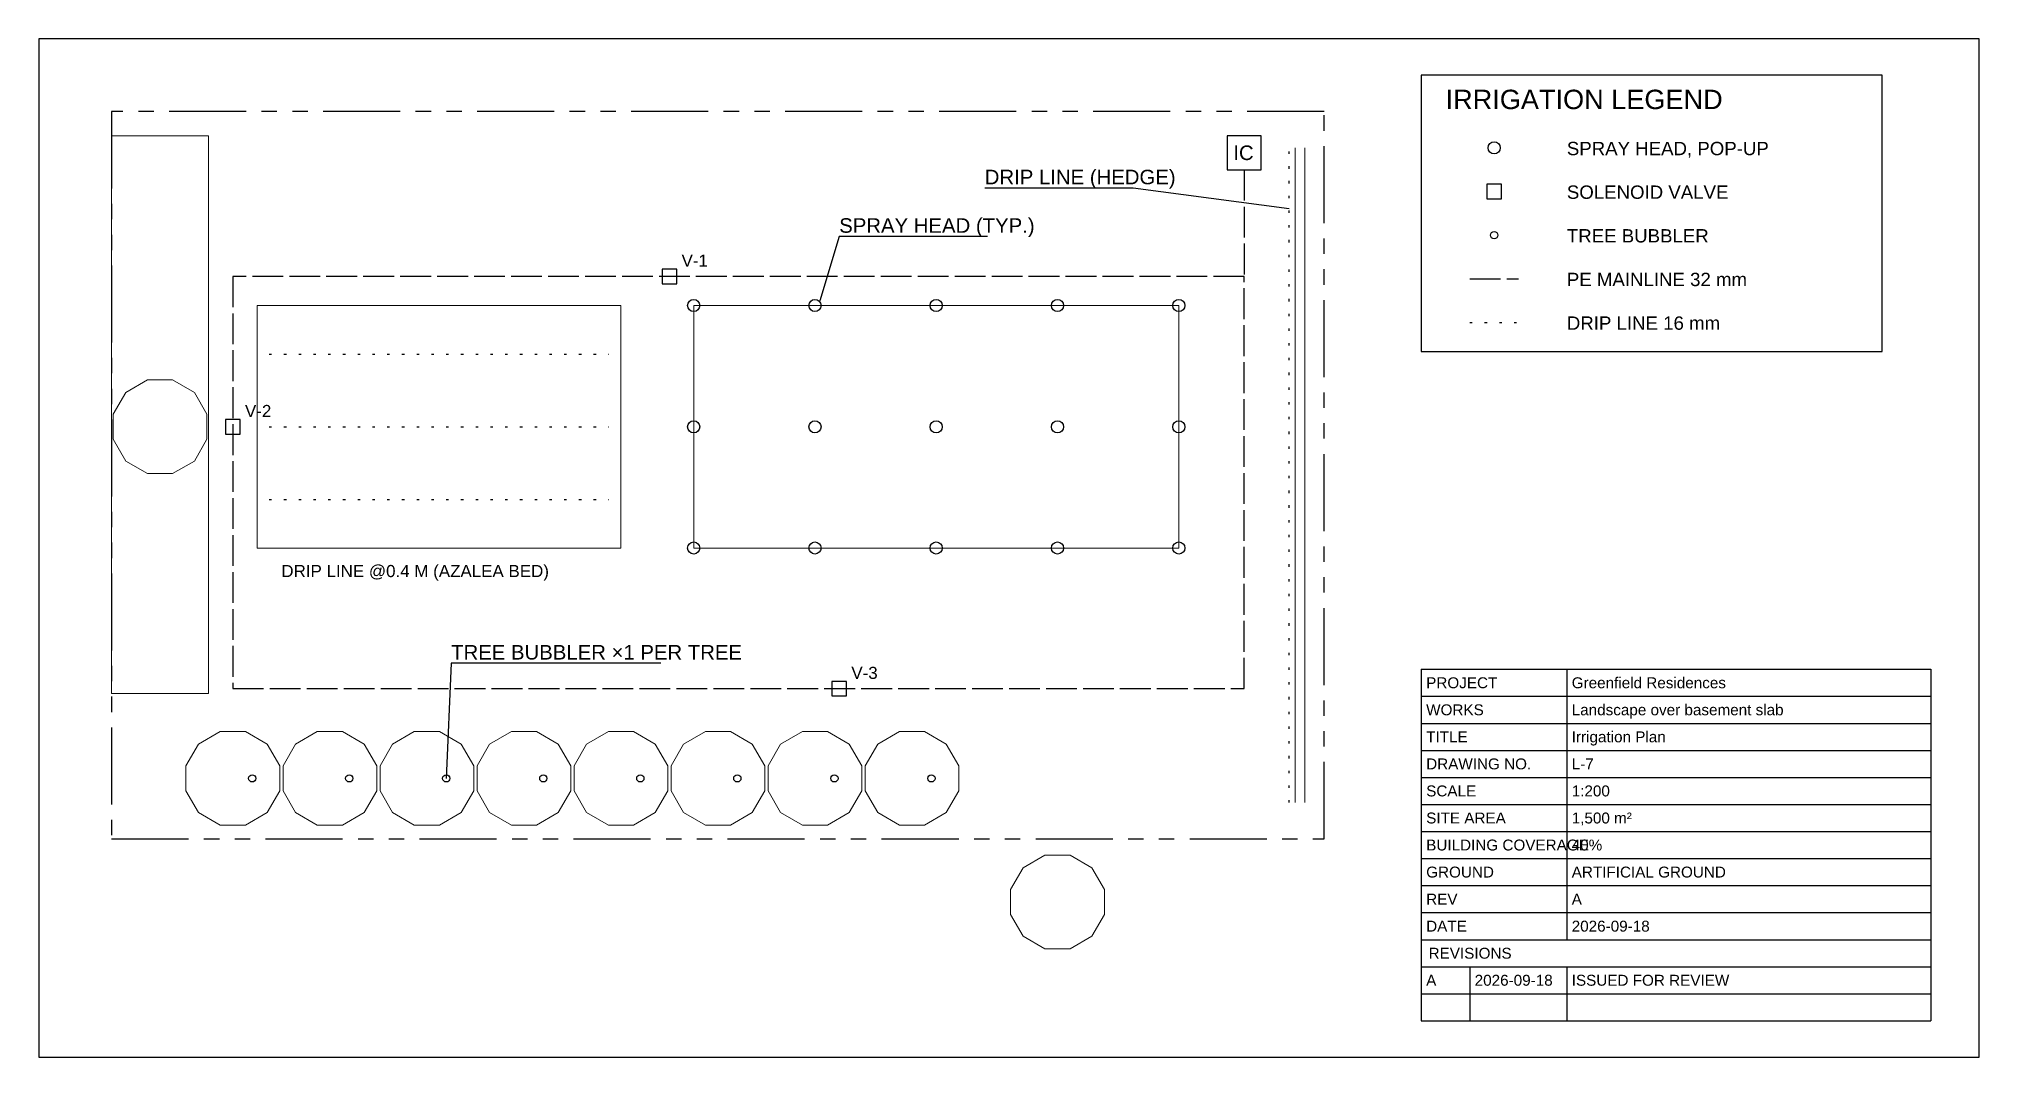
# Model space of a CAD drawing. Header units: metres. Extents: x -3 to 77, y -9 to 33.
import ezdxf

# ---------------------------------------------------------------- set-up
doc = ezdxf.new("R2010")
doc.units = ezdxf.units.M
for name, pattern in [('DASHED', [1.524, 1.27, -0.254]), ('DOT', [0.508, 0, -0.508]), ('PHANTOM', [6.35, 3.175, -0.635, 0.635, -0.635, 0.635, -0.635])]:
    doc.linetypes.add(name, pattern=pattern)
for name, color, linetype in [('FRAME', 7, 'Continuous'), ('IRRIGATION', 7, 'Continuous'), ('LEADER', 7, 'Continuous'), ('SITE', 7, 'Continuous'), ('TEXT', 7, 'Continuous'), ('X-PLANTING', 7, 'Continuous')]:
    doc.layers.add(name, color=color, linetype=linetype)
doc.styles.add('LABELS', font='arial.ttf')

msp = doc.modelspace()

# ---------------------------------------------------------------- linework, layer by layer
at = {"layer": 'FRAME'}
for p, q in [((54, 7), (75, 7)), ((54, 7), (54, 5.885)), ((60, 7), (60, 5.885)), ((75, 7), (75, 5.885)), ((54, 5.885), (75, 5.885)), ((54, 5.885), (54, 4.769)), ((60, 5.885), (60, 4.769)), ((75, 5.885), (75, 4.769)), ((54, 4.769), (75, 4.769)), ((54, 4.769), (54, 3.654)), ((60, 4.769), (60, 3.654)), ((75, 4.769), (75, 3.654)), ((54, 3.654), (75, 3.654)), ((54, 3.654), (54, 2.538)), ((60, 3.654), (60, 2.538)), ((75, 3.654), (75, 2.538)), ((54, 2.538), (75, 2.538)), ((54, 2.538), (54, 1.423)), ((60, 2.538), (60, 1.423)), ((75, 2.538), (75, 1.423)), ((54, 1.423), (75, 1.423)), ((54, 1.423), (54, 0.308)), ((60, 1.423), (60, 0.308)), ((75, 1.423), (75, 0.308)), ((54, 0.308), (75, 0.308)), ((54, 0.308), (54, -0.808)), ((60, 0.308), (60, -0.808)), ((75, 0.308), (75, -0.808)), ((54, -0.808), (75, -0.808)), ((54, -0.808), (54, -1.923)), ((60, -0.808), (60, -1.923)), ((75, -0.808), (75, -1.923)), ((54, -1.923), (75, -1.923)), ((54, -1.923), (54, -3.038)), ((60, -1.923), (60, -3.038)), ((75, -1.923), (75, -3.038)), ((54, -3.038), (75, -3.038)), ((54, -3.038), (54, -4.154)), ((60, -3.038), (60, -4.154)), ((75, -3.038), (75, -4.154)), ((54, -4.154), (75, -4.154)), ((54, -4.154), (75, -4.154)), ((54, -4.154), (54, -5.269)), ((75, -4.154), (75, -5.269)), ((54, -5.269), (75, -5.269)), ((54, -5.269), (54, -6.385)), ((56, -5.269), (56, -6.385)), ((60, -5.269), (60, -6.385)), ((75, -5.269), (75, -6.385)), ((54, -6.385), (75, -6.385)), ((54, -6.385), (54, -7.5)), ((56, -6.385), (56, -7.5)), ((60, -6.385), (60, -7.5)), ((75, -6.385), (75, -7.5)), ((54, -7.5), (75, -7.5))]:
    msp.add_line(p, q, dxfattribs=at)
for points in [[(-3, -9), (77, -9), (77, 33), (-3, 33)], [(54, 20.1), (73, 20.1), (73, 31.5), (54, 31.5)]]:
    msp.add_lwpolyline(points, close=True, dxfattribs=at)
at = {"layer": 'IRRIGATION', "linetype": 'DOT'}
for p, q in [((48.55, 1.5), (48.55, 28.5)), ((56, 21.3), (58, 21.3)), ((6.5, 20), (20.5, 20)), ((6.5, 17), (20.5, 17)), ((6.5, 14), (20.5, 14))]:
    msp.add_line(p, q, dxfattribs=at)
at = {"layer": 'IRRIGATION', "linetype": 'DASHED'}
msp.add_line((56, 23.1), (58, 23.1), dxfattribs=at)
at = {"layer": 'IRRIGATION'}
for points in [[(46, 27.6), (47.4, 27.6), (47.4, 29), (46, 29)], [(56.7, 26.4), (57.3, 26.4), (57.3, 27), (56.7, 27)], [(22.7, 22.9), (23.3, 22.9), (23.3, 23.5), (22.7, 23.5)], [(4.7, 16.7), (5.3, 16.7), (5.3, 17.3), (4.7, 17.3)], [(29.7, 5.9), (30.3, 5.9), (30.3, 6.5), (29.7, 6.5)]]:
    msp.add_lwpolyline(points, close=True, dxfattribs=at)
at = {"layer": 'IRRIGATION', "linetype": 'DASHED'}
msp.add_lwpolyline([(46.7, 27.6), (46.7, 23.2), (5, 23.2), (5, 6.2), (46.7, 6.2), (46.7, 23.2)], dxfattribs=at)
at = {"layer": 'IRRIGATION'}
for centre, radius in [((57, 28.5), 0.25), ((57, 24.9), 0.15), ((24, 22), 0.25), ((29, 22), 0.25), ((34, 22), 0.25), ((39, 22), 0.25), ((44, 22), 0.25), ((24, 17), 0.25), ((29, 17), 0.25), ((34, 17), 0.25), ((39, 17), 0.25), ((44, 17), 0.25), ((24, 12), 0.25), ((29, 12), 0.25), ((34, 12), 0.25), ((39, 12), 0.25), ((44, 12), 0.25), ((5.8, 2.5), 0.15), ((9.8, 2.5), 0.15), ((13.8, 2.5), 0.15), ((17.8, 2.5), 0.15), ((21.8, 2.5), 0.15), ((25.8, 2.5), 0.15), ((29.8, 2.5), 0.15), ((33.8, 2.5), 0.15)]:
    msp.add_circle(centre, radius, dxfattribs=at)
at = {"layer": 'LEADER'}
for points in [[(36, 26.85), (42.12, 26.85), (48.55, 26)], [(36.12, 24.85), (30, 24.85), (29.2, 22.2)], [(22.64, 7.25), (14, 7.25), (13.8, 2.5)]]:
    msp.add_lwpolyline(points, dxfattribs=at)
at = {"layer": 'SITE', "linetype": 'PHANTOM'}
msp.add_lwpolyline([(0, 0), (50, 0), (50, 30), (0, 30)], close=True, dxfattribs=at)
at = {"layer": 'X-PLANTING', "color": 8, "lineweight": 9}
for p, q in [((48.8, 1.5), (48.8, 28.5)), ((49.2, 1.5), (49.2, 28.5))]:
    msp.add_line(p, q, dxfattribs=at)
for points in [[(0, 6), (4, 6), (4, 29), (0, 29)], [(6, 12), (21, 12), (21, 22), (6, 22)], [(24, 12), (44, 12), (44, 22), (24, 22)], [(3.932, 17.518), (3.414, 18.414), (2.518, 18.932), (1.482, 18.932), (0.586, 18.414), (0.068, 17.518), (0.068, 16.482), (0.586, 15.586), (1.482, 15.068), (2.518, 15.068), (3.414, 15.586), (3.932, 16.482)], [(6.932, 3.018), (6.414, 3.914), (5.518, 4.432), (4.482, 4.432), (3.586, 3.914), (3.068, 3.018), (3.068, 1.982), (3.586, 1.086), (4.482, 0.568), (5.518, 0.568), (6.414, 1.086), (6.932, 1.982)], [(10.932, 3.018), (10.414, 3.914), (9.518, 4.432), (8.482, 4.432), (7.586, 3.914), (7.068, 3.018), (7.068, 1.982), (7.586, 1.086), (8.482, 0.568), (9.518, 0.568), (10.414, 1.086), (10.932, 1.982)], [(14.932, 3.018), (14.414, 3.914), (13.518, 4.432), (12.482, 4.432), (11.586, 3.914), (11.068, 3.018), (11.068, 1.982), (11.586, 1.086), (12.482, 0.568), (13.518, 0.568), (14.414, 1.086), (14.932, 1.982)], [(18.932, 3.018), (18.414, 3.914), (17.518, 4.432), (16.482, 4.432), (15.586, 3.914), (15.068, 3.018), (15.068, 1.982), (15.586, 1.086), (16.482, 0.568), (17.518, 0.568), (18.414, 1.086), (18.932, 1.982)], [(22.932, 3.018), (22.414, 3.914), (21.518, 4.432), (20.482, 4.432), (19.586, 3.914), (19.068, 3.018), (19.068, 1.982), (19.586, 1.086), (20.482, 0.568), (21.518, 0.568), (22.414, 1.086), (22.932, 1.982)], [(26.932, 3.018), (26.414, 3.914), (25.518, 4.432), (24.482, 4.432), (23.586, 3.914), (23.068, 3.018), (23.068, 1.982), (23.586, 1.086), (24.482, 0.568), (25.518, 0.568), (26.414, 1.086), (26.932, 1.982)], [(30.932, 3.018), (30.414, 3.914), (29.518, 4.432), (28.482, 4.432), (27.586, 3.914), (27.068, 3.018), (27.068, 1.982), (27.586, 1.086), (28.482, 0.568), (29.518, 0.568), (30.414, 1.086), (30.932, 1.982)], [(34.932, 3.018), (34.414, 3.914), (33.518, 4.432), (32.482, 4.432), (31.586, 3.914), (31.068, 3.018), (31.068, 1.982), (31.586, 1.086), (32.482, 0.568), (33.518, 0.568), (34.414, 1.086), (34.932, 1.982)], [(40.932, -2.082), (40.414, -1.186), (39.518, -0.668), (38.482, -0.668), (37.586, -1.186), (37.068, -2.082), (37.068, -3.118), (37.586, -4.014), (38.482, -4.532), (39.518, -4.532), (40.414, -4.014), (40.932, -3.118)]]:
    msp.add_lwpolyline(points, close=True, dxfattribs=at)

# ---------------------------------------------------------------- texts
at = {"layer": 'TEXT', "style": 'LABELS'}
for s, height, p in [('IRRIGATION LEGEND', 0.8, (55, 30.1)), ('IC', 0.6, (46.25, 28)), ('SPRAY HEAD, POP-UP', 0.55, (60, 28.2)), ('DRIP LINE (HEDGE)', 0.6, (36, 27)), ('SOLENOID VALVE', 0.55, (60, 26.4)), ('SPRAY HEAD (TYP.)', 0.6, (30, 25)), ('TREE BUBBLER', 0.55, (60, 24.6)), ('V-1', 0.5, (23.5, 23.6)), ('PE MAINLINE 32 mm', 0.55, (60, 22.8)), ('DRIP LINE 16 mm', 0.55, (60, 21)), ('V-2', 0.5, (5.5, 17.4)), ('DRIP LINE @0.4 M (AZALEA BED)', 0.5, (7, 10.8)), ('TREE BUBBLER ×1 PER TREE', 0.6, (14, 7.4)), ('V-3', 0.5, (30.5, 6.6)), ('PROJECT', 0.45, (54.2, 6.217)), ('Greenfield Residences', 0.45, (60.2, 6.217)), ('WORKS', 0.45, (54.2, 5.102)), ('Landscape over basement slab', 0.45, (60.2, 5.102)), ('TITLE', 0.45, (54.2, 3.987)), ('Irrigation Plan', 0.45, (60.2, 3.987)), ('DRAWING NO.', 0.45, (54.2, 2.871)), ('L-7', 0.45, (60.2, 2.871)), ('SCALE', 0.45, (54.2, 1.756)), ('1:200', 0.45, (60.2, 1.756)), ('SITE AREA', 0.45, (54.2, 0.64)), ('1,500 m²', 0.45, (60.2, 0.64)), ('BUILDING COVERAGE', 0.45, (54.2, -0.475)), ('40%', 0.45, (60.2, -0.475)), ('GROUND', 0.45, (54.2, -1.59)), ('ARTIFICIAL GROUND', 0.45, (60.2, -1.59)), ('REV', 0.45, (54.2, -2.706)), ('A', 0.45, (60.2, -2.706)), ('DATE', 0.45, (54.2, -3.821)), ('2026-09-18', 0.45, (60.2, -3.821)), ('REVISIONS', 0.45, (54.3, -4.937)), ('2026-09-18', 0.45, (56.2, -6.052)), ('ISSUED FOR REVIEW', 0.45, (60.2, -6.052)), ('A', 0.45, (54.2, -6.052))]:
    msp.add_text(s, height=height, dxfattribs=at).set_placement(p)

doc.saveas('drawing.dxf')
